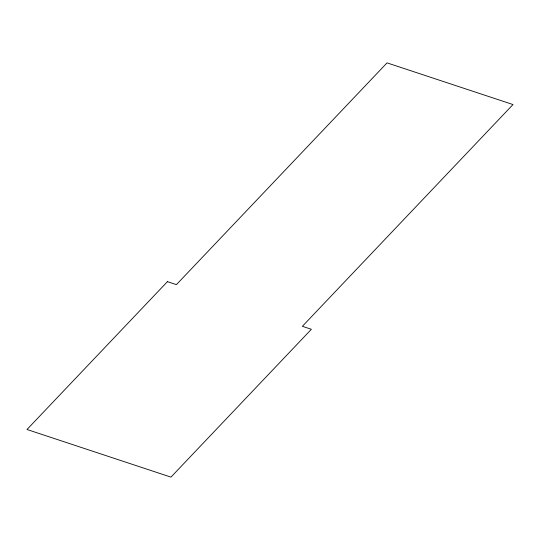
<?xml version="1.0" encoding="UTF-8"?>
<svg xmlns="http://www.w3.org/2000/svg" width="540" height="540" viewBox="0 0 540 540"><rect width="100%" height="100%" fill="white"/><g stroke="black" fill="none" stroke-linecap="round" stroke-linejoin="round"><path stroke-width="0.81" d="M167.42 281.657L27 429.496L170.951 477.124L311.371 329.285L302.373 326.309L513 104.551L387.045 62.876L176.418 284.634L167.42 281.657"/></g></svg>
